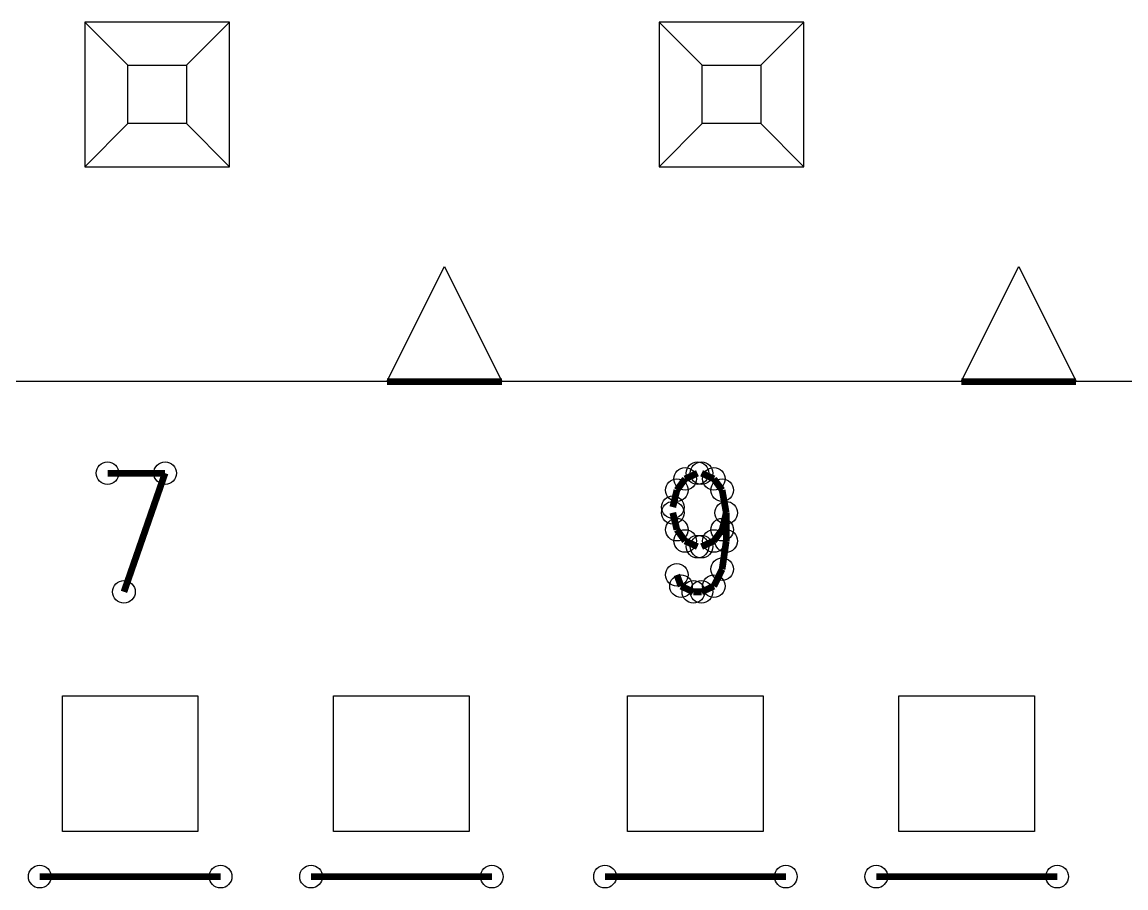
# Model space of a CAD drawing. Header units: millimetres. Extents: x 0 to 297, y 0 to 210.
# Drawn here: x 75.631 to 80.513, y 132.438 to 136.269 of the extents above; entities that cross this region are included whole.
import ezdxf

# ---------------------------------------------------------------- set-up
doc = ezdxf.new("R2010")
doc.units = ezdxf.units.MM
doc.header["$LTSCALE"] = 16.335
doc.layers.add('1', color=7, linetype='CONTINUOUS')

msp = doc.modelspace()

# ---------------------------------------------------------------- linework, layer by layer
at = {"layer": '1', "color": 7, "linetype": 'Continuous'}
for p, q in [((75.9091, 136.269), (75.9091, 135.629)), ((75.9091, 136.269), (76.0996, 136.0785)), ((76.5491, 136.269), (75.9091, 136.269)), ((76.5491, 136.269), (76.3586, 136.0785)), ((76.5491, 135.629), (76.5491, 136.269)), ((78.4491, 136.269), (78.4491, 135.629)), ((78.4491, 136.269), (78.6396, 136.0785)), ((79.0891, 136.269), (78.4491, 136.269)), ((79.0891, 136.269), (78.8986, 136.0785)), ((79.0891, 135.629), (79.0891, 136.269)), ((76.0996, 135.8195), (76.0996, 136.0785)), ((76.0996, 136.0785), (76.3586, 136.0785)), ((76.3586, 136.0785), (76.3586, 135.8195)), ((78.6396, 135.8195), (78.6396, 136.0785)), ((78.6396, 136.0785), (78.8986, 136.0785)), ((78.8986, 136.0785), (78.8986, 135.8195)), ((76.0996, 135.8195), (75.9091, 135.629)), ((76.3586, 135.8195), (76.0996, 135.8195)), ((76.3586, 135.8195), (76.5491, 135.629)), ((78.6396, 135.8195), (78.4491, 135.629)), ((78.8986, 135.8195), (78.6396, 135.8195)), ((78.8986, 135.8195), (79.0891, 135.629)), ((75.9091, 135.629), (76.5491, 135.629)), ((78.4491, 135.629), (79.0891, 135.629)), ((77.2451, 134.679), (77.4991, 135.187)), ((77.4991, 135.187), (77.7531, 134.679)), ((79.7851, 134.679), (80.0391, 135.187)), ((80.0391, 135.187), (80.2931, 134.679)), ((77.2451, 134.679), (75.2131, 134.679)), ((79.7851, 134.679), (77.7531, 134.679)), ((82.3251, 134.679), (80.2931, 134.679)), ((75.8093, 132.688), (75.8093, 133.2879)), ((75.8093, 133.2879), (76.4092, 133.2879)), ((76.4092, 133.2879), (76.4092, 132.688)), ((77.0092, 132.688), (77.0092, 133.2879)), ((77.0092, 133.2879), (77.6091, 133.2879)), ((77.6091, 133.2879), (77.6091, 132.688)), ((78.3091, 132.688), (78.3091, 133.2879)), ((78.3091, 133.2879), (78.9091, 133.2879)), ((78.9091, 133.2879), (78.9091, 132.688)), ((79.5093, 132.688), (79.5093, 133.2879)), ((79.5093, 133.2879), (80.1092, 133.2879)), ((80.1092, 133.2879), (80.1092, 132.688)), ((76.4092, 132.688), (75.8093, 132.688)), ((77.6091, 132.688), (77.0092, 132.688)), ((78.9091, 132.688), (78.3091, 132.688)), ((80.1092, 132.688), (79.5093, 132.688))]:
    msp.add_line(p, q, dxfattribs=at)
at = {"layer": '1', "color": 9, "linetype": 'Continuous', "const_width": 0.0297}
for points in [[(77.7531, 134.6778), (77.2451, 134.6778)], [(80.2931, 134.6778), (79.7851, 134.6778)], [(76.0092, 134.2729), (76.2637, 134.2729)], [(76.2637, 134.2729), (76.0818, 133.7479)], [(78.5273, 134.198), (78.5636, 134.2478)], [(78.5636, 134.2478), (78.6183, 134.2729)], [(78.6365, 134.2729), (78.6909, 134.2478)], [(78.6909, 134.2478), (78.7275, 134.198)], [(78.5093, 134.1228), (78.5273, 134.198)], [(78.7275, 134.198), (78.7455, 134.0979)], [(78.5273, 134.023), (78.5093, 134.0979)], [(78.7455, 134.0979), (78.7275, 134.023)], [(78.7455, 134.0979), (78.7455, 133.973)], [(78.5636, 133.973), (78.5273, 134.023)], [(78.7275, 134.023), (78.6909, 133.973)], [(78.6183, 133.9478), (78.5636, 133.973)], [(78.6909, 133.973), (78.6365, 133.9478)], [(78.7455, 133.973), (78.7275, 133.848)], [(78.5456, 133.7728), (78.5273, 133.8229)], [(78.7275, 133.848), (78.6909, 133.7728)], [(78.6002, 133.7479), (78.5456, 133.7728)], [(78.6909, 133.7728), (78.6365, 133.7479)], [(78.6365, 133.7479), (78.6002, 133.7479)], [(75.7092, 132.4878), (76.5093, 132.4878)], [(77.7092, 132.4878), (76.9091, 132.4878)], [(78.2093, 132.4878), (79.0092, 132.4878)], [(80.2093, 132.4878), (79.4092, 132.4878)]]:
    msp.add_lwpolyline(points, dxfattribs=at)
at = {"layer": '1', "color": 7, "linetype": 'Continuous'}
for centre in [(76.0092, 134.2729), (76.2637, 134.2729), (78.6183, 134.2729), (78.6365, 134.2729), (78.5636, 134.2478), (78.6909, 134.2478), (78.5273, 134.198), (78.7275, 134.198), (78.5093, 134.1228), (78.5093, 134.0979), (78.7455, 134.0979), (78.5273, 134.023), (78.7275, 134.023), (78.5636, 133.973), (78.6909, 133.973), (78.7455, 133.973), (78.6183, 133.9478), (78.6365, 133.9478), (78.5273, 133.8229), (78.7275, 133.848), (78.5456, 133.7728), (78.6909, 133.7728), (76.0818, 133.7479), (78.6002, 133.7479), (78.6365, 133.7479), (75.7092, 132.4878), (76.5093, 132.4878), (76.9091, 132.4878), (77.7092, 132.4878), (78.2093, 132.4878), (79.0092, 132.4878), (79.4092, 132.4878), (80.2093, 132.4878)]:
    msp.add_circle(centre, 0.05, dxfattribs=at)

doc.saveas('drawing.dxf')
